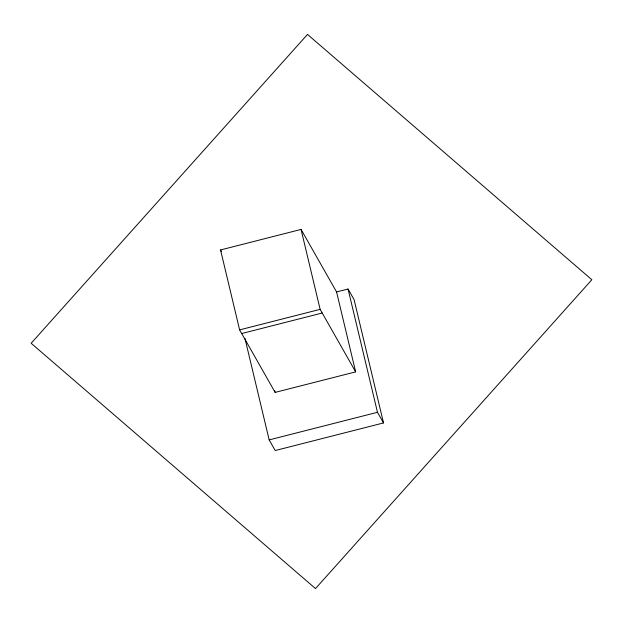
<?xml version="1.0" encoding="UTF-8"?>
<svg xmlns="http://www.w3.org/2000/svg" width="623" height="623" viewBox="0 0 623 623"><rect width="100%" height="100%" fill="white"/><g stroke="black" fill="none" stroke-linecap="round" stroke-linejoin="round"><path stroke-width="0.93" d="M220.542 249.955L301.057 229.428L336.576 291.946L355.655 371.876L275.132 392.397L239.621 329.879L220.542 249.955L221.375 251.419M336.576 291.946L348.055 289.025L354.098 299.663L383.527 422.931L275.21 450.538L269.167 439.9L244.917 338.273M239.621 329.879L320.136 309.358L355.655 371.876M241.701 333.539L322.216 313.011M269.167 439.9L377.483 412.294L383.527 422.931M348.055 289.025L377.483 412.294M301.057 229.428L320.136 309.358M274.688 390.52L275.132 392.397M307.497 34.421L31.15 343.265L315.495 588.579L591.85 279.743L307.497 34.421"/></g></svg>
